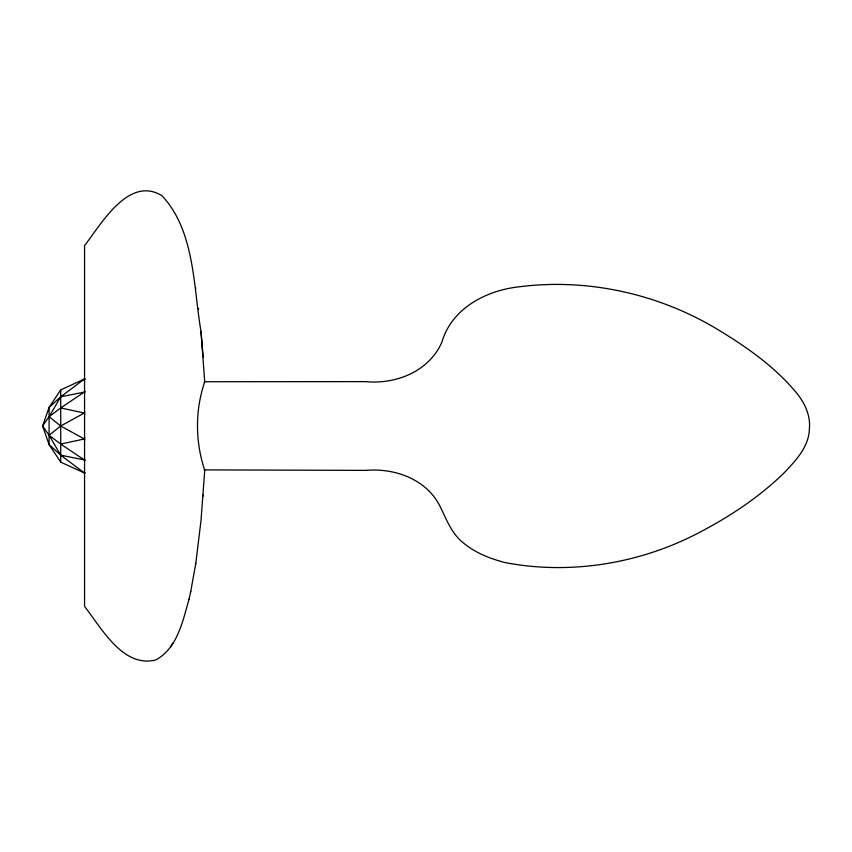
<?xml version="1.0" encoding="UTF-8"?>
<svg xmlns="http://www.w3.org/2000/svg" width="852" height="852" viewBox="0 0 852 852"><rect width="100%" height="100%" fill="white"/><g stroke="black" fill="none" stroke-linecap="round" stroke-linejoin="round"><path stroke-width="1.28" d="M203.138 495.012L203.053 496.237M190.678 591.821L195.79 563.428M195.694 564.152L200.997 520.572L204.736 470.325C195.353 442.252 194.906 410.994 204.448 382.718M204.139 382.111L204.725 381.728L200.997 331.428C193.255 286.57 195.087 231.254 161.986 195.715C128.609 175.246 101.207 224.289 84.561 245.578L84.561 606.422C101.42 627.807 122.72 668.17 155.788 659.959C177.408 648.212 182.765 621.119 188.963 599.393M188.846 599.914L190.784 591.32M204.544 382.42L204.725 381.728L365.593 381.621C395.988 384.603 429.312 371.344 441.964 341.961C451.198 310.203 482.52 292.428 513.383 287.593C585.313 276.921 660.162 293.503 721.772 331.971C748.748 348.511 774.979 367.297 795.48 391.654C804.394 402.059 810.859 415.297 809.368 429.301C808.814 446.778 795.843 460.474 784.511 472.455C759.483 496.993 729.94 516.557 698.928 532.692C640.076 563.63 570.499 575.1 505.108 562.586C489.964 558.646 474.894 552.735 462.86 542.479C451.4 533.331 446.437 519.188 440.122 506.503C426.564 479.101 394.561 467.823 365.593 470.379L204.139 469.889M84.838 411.995L84.284 413.018L60.716 426L49.086 435.287L60.716 455.17L84.284 472.881M170.496 646.987L173.265 642.664M84.838 378.863L60.716 389.854L49.086 407.426L42.6 426L49.086 444.574L60.716 462.146L84.838 473.137M84.838 459.132L84.284 459.91L60.716 455.17L49.086 444.574L49.086 407.426L60.716 396.83L84.284 379.119M84.838 392.868L84.284 392.09L60.716 407.927L49.086 416.713L42.6 426L49.086 435.287L60.716 444.073L84.284 459.91M60.716 444.073L84.284 438.982A26.274 23.025 -90 0 0 84.785 437.832M84.284 392.09L60.716 396.83L49.086 416.713L60.716 426L84.284 438.982L84.838 440.005M60.716 407.927L84.284 413.018A26.274 23.025 -90 0 1 84.785 414.168M195.694 287.848L195.79 288.572M198.495 308.413L198.58 309.031M200.997 331.428L203.138 356.988M60.716 389.854L60.716 462.146M85.062 472.764A26.22 11.491 32.4 0 1 84.518 473.073M84.518 459.942A26.22 11.491 32.4 0 1 85.062 460.772M85.062 391.228A26.22 11.491 -32.4 0 1 84.518 392.058M84.518 378.927A26.22 11.491 -32.4 0 1 85.062 379.236"/></g></svg>
